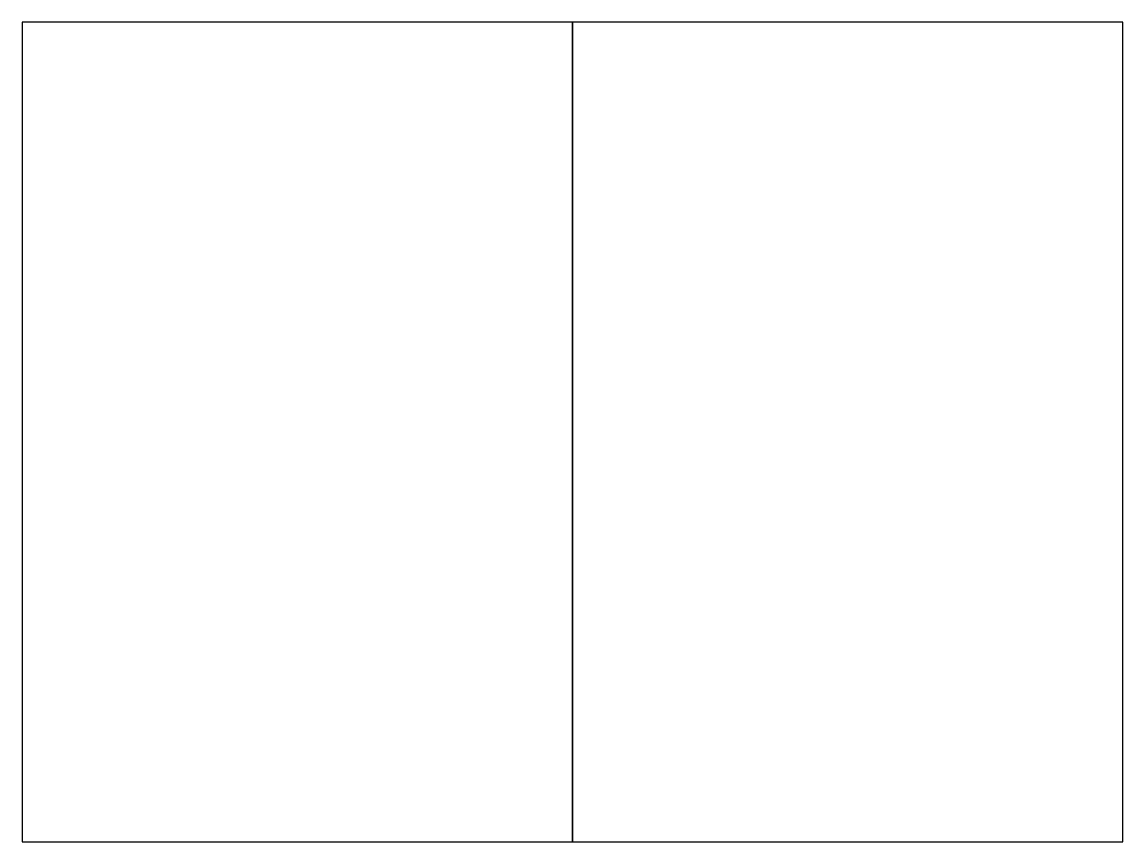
# Model space of a CAD drawing. Header units: millimetres. Extents: x 0 to 450, y 0 to 335.
import ezdxf

# ---------------------------------------------------------------- set-up
doc = ezdxf.new("R2010")
doc.units = ezdxf.units.MM
doc.layers.add('COT', color=7, linetype='Continuous')

# ---------------------------------------------------------------- blocks, each defined once
blk = doc.blocks.new('SECTION')
at = {"layer": 'COT'}
blk.add_lwpolyline([(0, 0), (225, 0), (225, 335), (0, 335)], close=True, dxfattribs=at)

msp = doc.modelspace()

# ---------------------------------------------------------------- block references
for p in [(0, 0), (225, 0)]:
    msp.add_blockref('SECTION', p)

doc.saveas('drawing.dxf')
